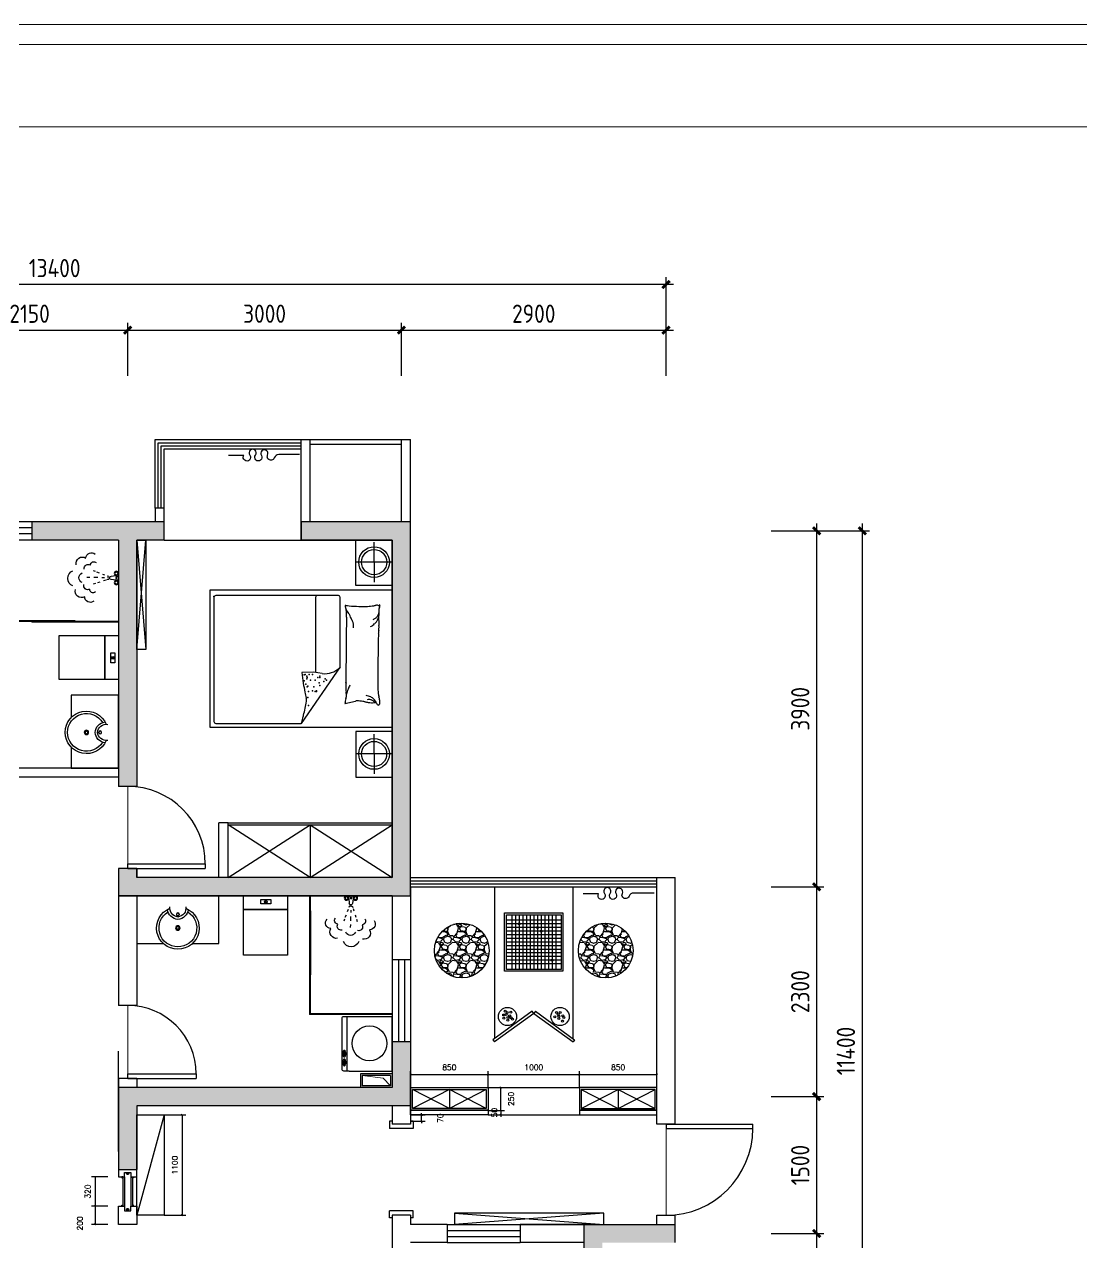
# Model space of a CAD drawing. Extents: x 643133 to 135659452, y -425133 to -387116.
# Drawn here: x 687915 to 699501, y -400467 to -387116 of the extents above; entities that cross this region are included whole.
import ezdxf

# ---------------------------------------------------------------- set-up
doc = ezdxf.new("R2010")
doc.units = 0
doc.header["$LTSCALE"] = 10
doc.header["$MEASUREMENT"] = 0
doc.linetypes.add('ACAD_ISO03W100', pattern=[30, 12, -18])
for name, color, linetype in [('30', 30, 'Continuous'), ('34', 34, 'Continuous'), ('38', 38, 'Continuous')]:
    doc.layers.add(name, color=color, linetype=linetype)
doc.layers.add('极细线', color=250, linetype='Continuous', lineweight=9)
doc.styles.get("Standard").update_dxf_attribs({"font": 'gbenor.shx', "bigfont": 'gbcbig.shx'})
doc.styles.add('外部标注', font='complex.shx')
doc.dimstyles.new('平面布局内部', dxfattribs={"dimtxt": 60, "dimasz": 20, "dimexe": 40, "dimexo": 0, "dimgap": 50, "dimtad": 1, "dimdec": 0, "dimzin": 0, "dimdsep": 46, "dimtxsty": '外部标注', "dimblk": 'ARCHTICK', "dimcen": 5, "dimclrt": 56, "dimadec": 0, "dimazin": 0, "dimtfac": 1, "dimtdec": 0, "dimtmove": 2, "dimatfit": 3, "dimldrblk": 'DOT', "dimfxl": 40, "dimtolj": 1, "dimtzin": 0, "dimarcsym": 0})
pattern_1 = [(228.0128, (-7701.886, 51.66), (-1599.99964643, -1800.00026832), [26.9072, -2663.8176]), (184.9697, (-7719.886, 31.66), (2400.0002103, 199.9982614), [46.1736, -4571.185]), (132.5104, (-7765.886, 27.66), (1999.99814367, -2200.00173477), [32.5576, -3223.2064]), (267.2737, (-7843.886, -22.34), (199.99920355, 4000.000059), [42.0476, -4162.7116]), (292.8337, (-7845.886, -64.34), (-1000.00198109, 2399.99928236), [41.231, -4081.8746]), (357.2737, (-7829.886, -102.34), (-4000.000059, 199.99920355), [42.0476, -4162.7116]), (37.6942, (-7787.886, -104.34), (-2600.001469124, -1999.99808103), [55.6058, -5504.9698]), (72.2553, (-7743.886, -70.34), (1400.00215254, 4399.99924625), [52.4976, -5197.2642]), (121.4296, (-7727.886, -20.34), (-1600.00164684, 2599.9990073), [42.19, -4176.8146]), (175.2364, (-7749.886, 15.66), (2200.00018926, -199.99830653), [48.1664, -2360.1526]), (222.3974, (-7797.886, 19.66), (-2400.001470215, -2199.998416403), [62.2896, -6166.675]), (138.8141, (-7645.886, -24.34), (-1400.00058936, 1199.99946267), [21.2602, -2104.7688]), (171.4692, (-7661.886, -10.34), (2599.99965696, -400.00158201), [40.4474, -4004.3022]), (225, (-7701.89, -4.34), (-2e-14, -200.000062), [28.2842, -254.5584]), (203.1986, (-7715.886, 19.66), (999.9999461, 400.00026505), [15.2316, -1507.923]), (291.8014, (-7729.886, 13.66), (-199.9999821, 600.0000546), [21.5406, -1055.4924]), (30.9638, (-7721.886, -6.34), (599.9996045, 400.0004967), [34.9858, -1131.2046]), (161.5651, (-7691.886, 11.66), (400.000087, -199.9996806), [25.2982, -607.1574]), (16.3895, (-7845.886, 13.66), (2000.00043968, 599.99854196), [35.44, -3508.569]), (70.3462, (-7811.886, 23.66), (-799.99904947, -2200.00042712), [29.7322, -2943.4816]), (293.1986, (-7691.886, 51.66), (-400.00026505, 999.9999461), [30.463, -1492.6916]), (343.6105, (-7679.886, 23.66), (-2000.00043968, 599.99854196), [35.44, -3508.569]), (339.444, (-7845.886, -110.34), (-1000.0003689, 399.9991993), [34.176, -1674.6248]), (294.7751, (-7813.886, -122.34), (-999.99843785, 2200.00068437), [28.6356, -2834.9286]), (66.8014, (-7689.886, -148.34), (400.00026505, 999.9999461), [30.463, -1492.6916]), (17.354, (-7677.886, -120.34), (-2600.00040382, -799.99890045), [33.5262, -3319.0848]), (69.444, (-7787.886, -148.34), (-399.9991993, -1000.0003689), [17.088, -1691.7128]), (101.3099, (-7701.886, -148.34), (-199.9995264, 800.0001504), [10.198, -1009.6058]), (165.9638, (-7703.886, -138.34), (600.0001092, -199.9996115), [41.231, -783.39]), (186.009, (-7743.886, -128.34), (1999.99995018, 199.9998635), [38.21, -3782.7846]), (303.6901, (-7721.886, -24.34), (-200.000267, 399.9999116), [28.8444, -692.2658]), (353.1572, (-7705.886, -48.34), (3399.999873096, -400.001599585), [50.3588, -4985.5126]), (60.9454, (-7655.886, -54.34), (-800.00000544, -1400.0000769), [20.5912, -2038.5348]), (90, (-7645.89, -36.34), (-200, 200), [12, -188]), (120.2564, (-7747.886, -122.34), (799.99897736, -1400.00049117), [27.7848, -2750.704]), (48.0128, (-7761.886, -98.34), (1599.99964643, 1800.00026832), [53.8144, -2636.9104]), (0, (-7725.89, -58.34), (200, 200), [52, -148]), (325.3048, (-7673.886, -58.34), (-1999.9988518, 1400.00172192), [31.6228, -3130.6548]), (254.0546, (-7647.886, -76.34), (-199.9999779, -800.0000253), [29.1204, -1426.9016]), (207.646, (-7655.886, -104.34), (-3799.99916144, -2000.00154263), [47.413, -4693.8948]), (175.4261, (-7697.886, -126.34), (-2600.00011166, 199.99896023), [50.1598, -4965.8148])]

# ---------------------------------------------------------------- blocks, each defined once
blk = doc.blocks.new('_ArchTick')
at = {"color": 0, "linetype": 'ByBlock', "const_width": 0.4}
blk.add_lwpolyline([(-0.5, -0.5), (0.5, 0.5)], dxfattribs=at)
blk = doc.blocks.new('A$C629C0FDF')
at = {"layer": '34'}
for centre, radius, start, end in [((265, 265), 265, 22.3663, 337.6337), ((515, 252), 114, 82.4071, 173.361), ((515, 278), 114, 186.639, 277.5929)]:
    blk.add_arc(centre, radius, start, end, dxfattribs=at)
at = {"layer": '38'}
for p, q in [((253, 265), (238, 265)), ((265, 293), (265, 278)), ((265, 238), (265, 253)), ((293, 265), (278, 265)), ((423, 265), (413, 265)), ((435, 288), (435, 278)), ((435, 243), (435, 253)), ((457, 265), (447, 265))]:
    blk.add_line(p, q, dxfattribs=at)
for centre, radius in [((265, 265), 27.4), ((265, 265), 17.4), ((435, 265), 17.4)]:
    blk.add_circle(centre, radius, dxfattribs=at)
for centre, radius, start, end in [((265, 265), 235, 31.3755, 328.6245), ((515, 252), 144, 97.3563, 174.7466), ((515, 278), 144, 185.2534, 262.6437)]:
    blk.add_arc(centre, radius, start, end, dxfattribs=at)
blk = doc.blocks.new('A$C1E3823D6')
at = {"layer": '34'}
for p, q in [((243, 526), (250, 475)), ((290, 527), (285, 478))]:
    blk.add_line(p, q, dxfattribs=at)
for centre, radius in [((217, 533), 23.8), ((266, 534), 8.29), ((317, 533), 23.8)]:
    blk.add_circle(centre, radius, dxfattribs=at)
for centre, radius, start, end in [((266, 533), 24.8, 346.1163, 196.1562), ((268, 475), 17.4, 180.2933, 10.1247)]:
    blk.add_arc(centre, radius, start, end, dxfattribs=at)
at = {"layer": '38', "ltscale": 3}
for p, q in [((244, 421), (235, 394)), ((252, 449), (246, 430)), ((267, 453), (268, 436)), ((269, 402), (269, 374)), ((282, 450), (289, 431)), ((299, 407), (307, 384)), ((206, 303), (198, 278)), ((221, 351), (213, 325)), ((271, 331), (272, 285)), ((321, 348), (332, 321)), ((338, 303), (346, 282)), ((273, 244), (274, 210))]:
    blk.add_line(p, q, dxfattribs=at)
at = {"layer": '38'}
for centre, radius in [((217, 533), 16), ((266, 534), 3.32), ((317, 533), 16)]:
    blk.add_circle(centre, radius, dxfattribs=at)
at = {"layer": '38', "ltscale": 3}
for centre, radius, start, end in [((61, 248), 61.1, 140.9138, 270.9306), ((144, 279), 38.2, 140.9138, 270.9306), ((408, 287), 38.2, 272.5895, 42.6062), ((484, 261), 61.1, 272.5895, 42.6062), ((123, 152), 70.2, 150.5624, 285.5076), ((183, 219), 43.9, 150.5624, 285.5076), ((271, 180), 56.3, 200.8332, 337.9187), ((373, 225), 43.9, 258.0125, 32.9577), ((427, 162), 70.2, 258.0125, 32.9577), ((264, 90), 90.1, 200.8332, 337.9187)]:
    blk.add_arc(centre, radius, start, end, dxfattribs=at)
blk = doc.blocks.new('876843')
at = {"layer": '34'}
for p, q in [((698075, -397987), (698075, -398587)), ((698104, -397987), (698575, -397987)), ((698040, -398410), (698040, -398382)), ((698040, -398382), (698048, -398382)), ((698051, -398375), (698047, -398375)), ((698048, -398382), (698048, -398410)), ((698048, -398410), (698040, -398410)), ((698040, -398506), (698040, -398478)), ((698040, -398478), (698048, -398478)), ((698048, -398506), (698040, -398506)), ((698052, -398415), (698047, -398415)), ((698051, -398471), (698047, -398471)), ((698052, -398511), (698047, -398511)), ((698048, -398478), (698048, -398506)), ((698104, -398587), (698575, -398587))]:
    blk.add_line(p, q, dxfattribs=at)
blk.add_lwpolyline([(698104, -398587), (698045, -398587, -0.414214), (698025, -398567), (698025, -398007, -0.414214), (698045, -397987), (698104, -397987)], format="xyb", dxfattribs=at)
blk.add_lwpolyline([(698575, -398587), (698575, -397987)], dxfattribs=at)
blk.add_circle((698325, -398283), 191, dxfattribs=at)
for centre, radius, start, end in [((698110, -398396), 78.3, 169.1967, 180), ((698079, -398390), 47.2, 155.2655, 169.1967), ((698060, -398381), 26, 131.9599, 155.2655), ((698048, -398368), 8.28, 90, 131.9599), ((698060, -398385), 18, 148.0894, 165.5369), ((698083, -398391), 41, 165.5369, 167.5389), ((698047, -398377), 1.75, 90, 148.0894), ((698047, -398377), 1.75, 31.9106, 90), ((698048, -398368), 8.28, 48.0401, 90), ((698033, -398385), 18, 14.4631, 31.9106), ((698011, -398391), 41, 6.0983, 14.4631), ((698051, -398377), 1.75, 31.9106, 90), ((697975, -398395), 77.2, 0, 6.0983), ((698037, -398385), 18, 14.4631, 31.9106), ((698037, -398381), 26, 24.7345, 48.0401), ((698015, -398391), 41, 6.0983, 14.4631), ((697979, -398395), 77.2, 0, 6.0983), ((698017, -398390), 47.2, 10.8033, 24.7345), ((697987, -398396), 78.3, 0, 10.8033), ((698110, -398396), 78.3, 180, 190.8033), ((698110, -398492), 78.3, 169.1967, 180), ((698110, -398492), 78.3, 180, 190.8033), ((698079, -398402), 47.2, 190.8033, 204.7345), ((698079, -398486), 47.2, 155.2655, 169.1967), ((698079, -398498), 47.2, 190.8033, 204.7345), ((698060, -398411), 26, 204.7345, 228.0401), ((698060, -398477), 26, 131.9599, 155.2655), ((698060, -398507), 26, 204.7345, 228.0401), ((698060, -398404), 18, 198.9155, 211.9106), ((698048, -398424), 8.28, 228.0401, 270), ((698048, -398464), 8.28, 90, 131.9599), ((698060, -398481), 18, 148.0894, 165.5369), ((698083, -398487), 41, 165.5369, 167.5389), ((698060, -398501), 18, 198.9155, 211.9106), ((698047, -398413), 1.75, 211.9106, 270), ((698047, -398473), 1.75, 90, 148.0894), ((698047, -398509), 1.75, 211.9106, 270), ((698047, -398413), 1.75, 270, 328.0894), ((698047, -398473), 1.75, 31.9106, 90), ((698047, -398509), 1.75, 270, 328.0894), ((698033, -398404), 18, 328.0894, 345.5369), ((698048, -398424), 8.28, 270, 311.9599), ((698048, -398464), 8.28, 48.0401, 90), ((698033, -398481), 18, 14.4631, 31.9106), ((698033, -398501), 18, 328.0894, 345.5369), ((698011, -398399), 41, 345.5369, 353.9017), ((698011, -398487), 41, 6.0983, 14.4631), ((698011, -398495), 41, 345.5369, 353.9017), ((697975, -398395), 77.2, 353.9017, 0), ((698051, -398413), 1.75, 270, 328.0894), ((698051, -398413), 1.75, 252.0546, 270), ((698051, -398473), 1.75, 31.9106, 90), ((697975, -398491), 77.2, 0, 6.0983), ((697975, -398491), 77.2, 353.9017, 0), ((698051, -398509), 1.75, 270, 328.0894), ((698051, -398509), 1.75, 252.0546, 270), ((698037, -398404), 18, 328.0894, 345.5369), ((698037, -398481), 18, 14.4631, 31.9106), ((698037, -398501), 18, 328.0894, 345.5369), ((698037, -398411), 26, 311.9599, 335.2655), ((698037, -398477), 26, 24.7345, 48.0401), ((698037, -398507), 26, 311.9599, 335.2655), ((698015, -398399), 41, 345.5369, 353.9017), ((698015, -398487), 41, 6.0983, 14.4631), ((698015, -398495), 41, 345.5369, 353.9017), ((697979, -398395), 77.2, 353.9017, 0), ((697979, -398491), 77.2, 0, 6.0983), ((697979, -398491), 77.2, 353.9017, 0), ((698017, -398402), 47.2, 335.2655, 349.1967), ((698017, -398486), 47.2, 10.8033, 24.7345), ((698017, -398498), 47.2, 335.2655, 349.1967), ((697987, -398396), 78.3, 349.1967, 0), ((697987, -398492), 78.3, 0, 10.8033), ((697987, -398492), 78.3, 349.1967, 0), ((698048, -398520), 8.28, 228.0401, 270), ((698048, -398520), 8.28, 270, 311.9599)]:
    blk.add_arc(centre, radius, start, end, dxfattribs=at)
blk = doc.blocks.new('A$C6E3864F0')
at = {"layer": '34'}
for p, q in [((0, 1365), (0, 427)), ((1380, 1385), (20, 1385)), ((1400, 20), (1400, 1365)), ((559, 293), (557, 423)), ((546, 198), (559, 293)), ((618, 0), (1380, 0))]:
    blk.add_line(p, q, dxfattribs=at)
for centre, radius, start, end in [((20, 1365), 20, 90, 180), ((1380, 1365), 20, 0, 90), ((559, 2175), 1835, 252.2636, 254.0648), ((236, 1043), 657, 254.0648, 257.0745), ((998, 4364), 4065, 257.0745, 259.2724), ((867, -2147), 2588, 99.495, 101.6741), ((1063, -3323), 3780, 97.692, 99.495), ((252, 427), 58.1, 259.2724, 277.7304), ((234, 562), 194, 277.7304, 283.1904), ((852, -2076), 2516, 101.6741, 103.1904), ((785, 171), 241, 173.6483, 223.4235), ((1380, 20), 20, 270, 0)]:
    blk.add_arc(centre, radius, start, end, dxfattribs=at)
blk.add_point((1391, 1384), dxfattribs=at)
at = {"layer": '38'}
for p, q in [((618, 0), (0, 427)), ((1380, 273), (556, 273))]:
    blk.add_line(p, q, dxfattribs=at)
blk.add_arc((1380, 253), 20, 0, 90, dxfattribs=at)
for p in [(197, 347), (284, 354), (349, 347), (349, 274), (356, 303), (400, 361), (400, 289), (407, 354), (429, 376), (465, 397), (472, 325), (472, 274), (487, 368), (501, 361), (516, 368), (530, 397), (537, 383), (537, 340), (537, 303), (349, 260), (356, 260), (414, 224), (443, 231), (458, 180), (472, 151), (487, 166), (501, 245), (501, 224), (516, 224)]:
    blk.add_point(p, dxfattribs=at)
blk = doc.blocks.new('A$C60D93353')
at = {"layer": '38'}
for p, q in [((16, 383), (24, 353)), ((24, 353), (44, 270))]:
    blk.add_line(p, q, dxfattribs=at)
for centre, radius, start, end in [((17, 383), 0.917, 85.9171, 194.0449), ((-2, 114), 271, 80.5159, 85.9171), ((5, 154), 230, 72.6136, 80.5159), ((-21, 254), 67.7, 357.3351, 14.0452), ((109, 488), 120, 252.6136, 263.5659), ((112, 514), 146, 263.5659, 281.5586), ((-99, -337), 739, 70.572, 72.8018), ((187, 146), 230, 87.2509, 101.5586), ((-99, -337), 739, 68.3423, 70.572), ((-99, -337), 739, 66.5156, 68.3423), ((-99, -337), 739, 64.6889, 66.5156), ((131, -1028), 1405, 85.3824, 87.2509), ((342, 1585), 1216, 265.3824, 267.3904), ((1162, 110395), 110028, 269.54388, 269.83043), ((934, 6084), 5719, 269.0296, 270.2865), ((863, 561), 272, 266.4448, 274.0828), ((878, 347), 58, 274.0828, 290.6743), ((720, 767), 507, 290.6743, 294.3265), ((338, 1610), 1432, 294.3265, 296.4985), ((956, 1530), 1164, 270.2865, 273.574), ((838, 608), 313, 296.4985, 302.135), ((617, 960), 729, 302.135, 305.8263), ((1020, 514), 146, 273.574, 282.869), ((1042, 416), 45.3, 282.869, 297.2841), ((1098, 307), 76.7, 106.2212, 117.2841), ((1101, 297), 87.5, 97.1204, 106.2212), ((14698, -496), 13636, 176.4951, 176.945), ((1409, 318), 321, 170.0016, 176.4951), ((1091, 382), 1.32, 16.6978, 97.1204), ((1073, 377), 19.3, 350.0016, 16.6978), ((899, -20), 882, 167.8016, 170.3156), ((-273, 234), 317, 347.8016, 351.9949), ((-612, 281), 659, 351.9949, 357.3351), ((-31, 119), 91.5, 0, 14.6851), ((-35, 166), 140, 343.485, 354.3689), ((1759, 178), 679, 178.3669, 183.3687), ((2445, 158), 1365, 176.945, 178.3669), ((1993, 191), 913, 183.3687, 187.6809), ((13, 17), 13.1, 153.4195, 258.7276), ((32, 7), 34.2, 94.4002, 153.4195), ((28, 92), 90.4, 258.7276, 270), ((230, 94), 204, 170.3156, 180), ((518, 94), 492, 180, 186.2324), ((-26, 130), 89.9, 306.2641, 318.5571), ((28, 163), 161, 270, 278.4372), ((-35, 166), 140, 297.2036, 314.9024), ((2, 105), 52.6, 318.5571, 334.6449), ((-87, 147), 151, 334.6449, 338.1851), ((7, 305), 305, 278.4372, 285.744), ((-137, 168), 206, 338.1851, 341.2201), ((4, 119), 56.2, 341.2201, 0), ((-35, 166), 140, 314.9024, 332.6012), ((-35, 166), 140, 332.6012, 343.485), ((156, -221), 242, 97.5469, 105.744), ((213, -658), 683, 90, 97.5469), ((214, -26985), 27009, 88.801, 90.0004), ((723, -507), 529, 79.8101, 83.9133), ((843, 163), 152, 259.8101, 267.4614), ((849, 301), 290, 267.4614, 274.8018), ((1045, 181), 200, 203.0028, 208.3168), ((912, 110), 49.3, 208.3168, 219.0349), ((1049, 221), 225, 219.0349, 226.1885), ((947, -858), 873, 90.5757, 94.8018), ((1164, 341), 392, 226.1885, 231.6114), ((969, 94), 76.8, 231.6114, 242.7604), ((1041, 234), 234, 242.7604, 249.1397), ((1032, 108), 99.2, 198.4397, 216.1766), ((953, -1479), 1494, 88.0921, 90.5757), ((1032, 108), 99.2, 216.1766, 233.9136), ((1032, 108), 99.2, 233.9136, 254.0648), ((975, -806), 821, 84.7408, 88.0921), ((1032, 108), 99.2, 254.0648, 274.2159), ((1046, -42), 53.9, 59.3487, 84.7408), ((1088, 29), 28.9, 239.3487, 274.3025), ((1285, 96), 198, 187.6809, 192.1095), ((1088, 25), 25.1, 274.3025, 291.7883), ((850, 3), 246, 8.1335, 12.1095), ((1106, 15), 15.6, 158.579, 201.9904), ((1061, 33), 32.8, 338.579, 8.1335), ((1096, 11), 4.28, 201.9904, 281.8931), ((1097, 5), 2.32, 340.436, 101.8931), ((1096, 5), 3.42, 291.7883, 340.436)]:
    blk.add_arc(centre, radius, start, end, dxfattribs=at)
blk = doc.blocks.new('*D211')
at = {"layer": '34', "color": 0, "lineweight": -2}
for p, q in [((689447, -399067), (689684, -399067)), ((689644, -399067), (689644, -400167)), ((689447, -400167), (689684, -400167))]:
    blk.add_line(p, q, dxfattribs=at)
at = {"layer": 'Defpoints', "color": 0}
for p in [(689447, -399067), (689447, -400167), (689644, -400167)]:
    blk.add_point(p, dxfattribs=at)
at = {"layer": '34', "color": 0, "lineweight": -2, "xscale": 20, "yscale": 20, "zscale": 20}
for p, rotation in [((689644, -399067), 90), ((689644, -400167), 270)]:
    blk.add_blockref('_ArchTick', p, dxfattribs=dict(at, rotation=rotation))
at = {"layer": '34', "color": 56, "insert": (689564, -399617), "char_height": 60, "attachment_point": 5, "rotation": 90, "style": '外部标注'}
blk.add_mtext('\\A1;1100', dxfattribs=at)
blk = doc.blocks.new('_Dot')
at = {"color": 0, "linetype": 'ByBlock', "lineweight": -2}
blk.add_line((-0.5, 0), (-1, 0), dxfattribs=at)
at = {"color": 0, "linetype": 'ByBlock', "const_width": 0.5}
blk.add_lwpolyline([(-0.25, 0, 1), (0.25, 0, 1)], format="xyb", close=True, dxfattribs=at)
blk = doc.blocks.new('*D222')
at = {"layer": '34', "color": 0, "lineweight": -2}
for p, q in [((692147, -398767), (692147, -398586)), ((692147, -398626), (692997, -398626)), ((692997, -398767), (692997, -398586))]:
    blk.add_line(p, q, dxfattribs=at)
at = {"layer": 'Defpoints', "color": 0}
for p in [(692997, -398626), (692147, -398767), (692997, -398767)]:
    blk.add_point(p, dxfattribs=at)
at = {"layer": '34', "color": 0, "lineweight": -2, "xscale": 20, "yscale": 20, "zscale": 20, "rotation": 180}
blk.add_blockref('_ArchTick', (692147, -398626), dxfattribs=at)
at = {"layer": '34', "color": 0, "lineweight": -2, "xscale": 20, "yscale": 20, "zscale": 20}
blk.add_blockref('_ArchTick', (692997, -398626), dxfattribs=at)
at = {"layer": '34', "color": 56, "insert": (692572, -398546), "char_height": 60, "attachment_point": 5, "style": '外部标注'}
blk.add_mtext('\\A1;850', dxfattribs=at)
blk = doc.blocks.new('*D223')
at = {"layer": '34', "color": 0, "lineweight": -2}
for p, q in [((692997, -398767), (692997, -398586)), ((692997, -398626), (693997, -398626)), ((693997, -398767), (693997, -398586))]:
    blk.add_line(p, q, dxfattribs=at)
at = {"layer": 'Defpoints', "color": 0}
for p in [(693997, -398626), (692997, -398767), (693997, -398767)]:
    blk.add_point(p, dxfattribs=at)
at = {"layer": '34', "color": 0, "lineweight": -2, "xscale": 20, "yscale": 20, "zscale": 20, "rotation": 180}
blk.add_blockref('_ArchTick', (692997, -398626), dxfattribs=at)
at = {"layer": '34', "color": 0, "lineweight": -2, "xscale": 20, "yscale": 20, "zscale": 20}
blk.add_blockref('_ArchTick', (693997, -398626), dxfattribs=at)
at = {"layer": '34', "color": 56, "insert": (693497, -398546), "char_height": 60, "attachment_point": 5, "style": '外部标注'}
blk.add_mtext('\\A1;1000', dxfattribs=at)
blk = doc.blocks.new('*D224')
at = {"layer": '34', "color": 0, "lineweight": -2}
for p, q in [((693997, -398767), (693997, -398586)), ((693997, -398626), (694847, -398626)), ((694847, -398767), (694847, -398586))]:
    blk.add_line(p, q, dxfattribs=at)
at = {"layer": 'Defpoints', "color": 0}
for p in [(694847, -398626), (693997, -398767), (694847, -398767)]:
    blk.add_point(p, dxfattribs=at)
at = {"layer": '34', "color": 0, "lineweight": -2, "xscale": 20, "yscale": 20, "zscale": 20, "rotation": 180}
blk.add_blockref('_ArchTick', (693997, -398626), dxfattribs=at)
at = {"layer": '34', "color": 0, "lineweight": -2, "xscale": 20, "yscale": 20, "zscale": 20}
blk.add_blockref('_ArchTick', (694847, -398626), dxfattribs=at)
at = {"layer": '34', "color": 56, "insert": (694422, -398546), "char_height": 60, "attachment_point": 5, "style": '外部标注'}
blk.add_mtext('\\A1;850', dxfattribs=at)
blk = doc.blocks.new('*D225')
at = {"layer": '34', "color": 0, "lineweight": -2}
for p, q in [((692268, -399067), (692268, -399047)), ((692147, -399067), (692308, -399067)), ((692147, -399137), (692308, -399137)), ((692268, -399137), (692268, -399067)), ((692268, -399137), (692268, -399157))]:
    blk.add_line(p, q, dxfattribs=at)
at = {"layer": 'Defpoints', "color": 0}
for p in [(692147, -399067), (692147, -399137), (692268, -399067)]:
    blk.add_point(p, dxfattribs=at)
at = {"layer": '34', "color": 0, "lineweight": -2, "xscale": 20, "yscale": 20, "zscale": 20}
for p, rotation in [((692268, -399067), 270), ((692268, -399137), 90)]:
    blk.add_blockref('_ArchTick', p, dxfattribs=dict(at, rotation=rotation))
at = {"layer": '34', "color": 56, "insert": (692473, -399102), "char_height": 60, "attachment_point": 5, "rotation": 90, "style": '外部标注'}
blk.add_mtext('\\A1;70', dxfattribs=at)
blk = doc.blocks.new('*D226')
at = {"layer": '34', "color": 0, "lineweight": -2}
for p, q in [((692997, -399017), (693177, -399017)), ((693137, -399017), (693137, -398997)), ((693137, -399017), (693137, -399067)), ((692997, -399067), (693177, -399067)), ((693137, -399067), (693137, -399087))]:
    blk.add_line(p, q, dxfattribs=at)
at = {"layer": 'Defpoints', "color": 0}
for p in [(692997, -399017), (692997, -399067), (693137, -399067)]:
    blk.add_point(p, dxfattribs=at)
at = {"layer": '34', "color": 0, "lineweight": -2, "xscale": 20, "yscale": 20, "zscale": 20}
for p, rotation in [((693137, -399017), 270), ((693137, -399067), 90)]:
    blk.add_blockref('_ArchTick', p, dxfattribs=dict(at, rotation=rotation))
at = {"layer": '34', "color": 56, "insert": (693065, -399042), "char_height": 60, "attachment_point": 5, "rotation": 90, "style": '外部标注'}
blk.add_mtext('\\A1;50', dxfattribs=at)
blk = doc.blocks.new('*D227')
at = {"layer": '34', "color": 0, "lineweight": -2}
for p, q in [((692997, -398767), (693177, -398767)), ((693137, -399017), (693137, -398767)), ((692997, -399017), (693177, -399017))]:
    blk.add_line(p, q, dxfattribs=at)
at = {"layer": 'Defpoints', "color": 0}
for p in [(692997, -398767), (693137, -398767), (692997, -399017)]:
    blk.add_point(p, dxfattribs=at)
at = {"layer": '34', "color": 0, "lineweight": -2, "xscale": 20, "yscale": 20, "zscale": 20}
for p, rotation in [((693137, -398767), 90), ((693137, -399017), 270)]:
    blk.add_blockref('_ArchTick', p, dxfattribs=dict(at, rotation=rotation))
at = {"layer": '34', "color": 56, "insert": (693249, -398892), "char_height": 60, "attachment_point": 5, "rotation": 90, "style": '外部标注'}
blk.add_mtext('\\A1;250', dxfattribs=at)
blk = doc.blocks.new('*D228')
at = {"layer": '34', "color": 0, "lineweight": -2}
for p, q in [((688831, -399747), (688649, -399747)), ((688689, -399747), (688689, -400067)), ((688831, -400067), (688649, -400067))]:
    blk.add_line(p, q, dxfattribs=at)
at = {"layer": 'Defpoints', "color": 0}
for p in [(688831, -399747), (688689, -400067), (688831, -400067)]:
    blk.add_point(p, dxfattribs=at)
at = {"layer": '34', "color": 0, "lineweight": -2, "xscale": 20, "yscale": 20, "zscale": 20}
for p, rotation in [((688689, -399747), 90), ((688689, -400067), 270)]:
    blk.add_blockref('_ArchTick', p, dxfattribs=dict(at, rotation=rotation))
at = {"layer": '34', "color": 56, "insert": (688609, -399907), "char_height": 60, "attachment_point": 5, "rotation": 90, "style": '外部标注'}
blk.add_mtext('\\A1;320', dxfattribs=at)
blk = doc.blocks.new('*D229')
at = {"layer": '34', "color": 0, "lineweight": -2}
for p, q in [((688831, -400067), (688649, -400067)), ((688689, -400067), (688689, -400267)), ((688831, -400267), (688649, -400267))]:
    blk.add_line(p, q, dxfattribs=at)
at = {"layer": 'Defpoints', "color": 0}
for p in [(688831, -400067), (688689, -400267), (688831, -400267)]:
    blk.add_point(p, dxfattribs=at)
at = {"layer": '34', "color": 0, "lineweight": -2, "xscale": 20, "yscale": 20, "zscale": 20}
for p, rotation in [((688689, -400067), 90), ((688689, -400267), 270)]:
    blk.add_blockref('_ArchTick', p, dxfattribs=dict(at, rotation=rotation))
at = {"layer": '34', "color": 56, "insert": (688523, -400256), "char_height": 60, "attachment_point": 5, "rotation": 90, "style": '外部标注'}
blk.add_mtext('\\A1;200', dxfattribs=at)

msp = doc.modelspace()

# ---------------------------------------------------------------- hatches: boundary and pattern name
at = {"layer": '34'}
for points in [[(689147.1, -392766.8), (689447.1, -392766.8), (689447.1, -392566.8), (689047.1, -392566.8), (687997.1, -392566.8), (687997.1, -392766.8), (688947.1, -392766.8), (688947.1, -395466.8), (689147.1, -395466.8)], [(689147.1, -396366.8), (688947.1, -396366.8), (688947.1, -396666.8), (692147.1, -396666.8), (692147.1, -392566.8), (690947.1, -392566.8), (690947.1, -392766.8), (691947.1, -392766.8), (691947.1, -396466.8), (689147.1, -396466.8)], [(688947.1, -398766.8), (688947.1, -399666.8), (689147.1, -399666.8), (689147.1, -398966.8), (692147.1, -398966.8), (692147.1, -398266.8), (691947.1, -398266.8), (691947.1, -398766.8)], [(694147.1, -400266.8), (694047.1, -400266.8), (694047.1, -403966.8), (692047.1, -403966.8), (691947.1, -403966.8), (691947.1, -404166.8), (692047.1, -404166.8), (694247.1, -404166.8), (694247.1, -400466.8), (695047.1, -400466.8), (695047.1, -400266.8)]]:
    msp.add_hatch(color=256, dxfattribs=at).paths.add_polyline_path(points)
at = {"layer": '38'}
h = msp.add_hatch(dxfattribs=at)
h.set_pattern_fill('GRAVEL', color=256, scale=200, style=0)
h.set_pattern_definition(pattern_1)
h.paths.add_polyline_path([(693008.2, -397265.7, 1), (692408.2, -397265.7, 1)])
h = msp.add_hatch(dxfattribs=at)
h.set_pattern_fill('GRAVEL', color=256, scale=200, style=0)
h.set_pattern_definition(pattern_1)
h.paths.add_polyline_path([(694586.1, -397265.7, 1), (693986.1, -397265.7, 1)])

# ---------------------------------------------------------------- linework, layer by layer
at = {"layer": '30'}
for p, q in [((695027.1, -389966.8), (681467.1, -389966.8)), ((694947.1, -390466.8), (694947.1, -389886.8)), ((686817.1, -390466.8), (689127.1, -390466.8)), ((688967.1, -390466.8), (692127.1, -390466.8)), ((689047.1, -390966.8), (689047.1, -390386.8)), ((689047.1, -390966.8), (689047.1, -390386.8)), ((691967.1, -390466.8), (695027.1, -390466.8)), ((692047.1, -390966.8), (692047.1, -390386.8)), ((692047.1, -390966.8), (692047.1, -390386.8)), ((694947.1, -390966.8), (694947.1, -390386.8)), ((690947.1, -392566.8), (690947.1, -391666.8)), ((690947.1, -391666.8), (691047.1, -391666.8)), ((691047.1, -392566.8), (691047.1, -391666.8)), ((692047.1, -392566.8), (692047.1, -391666.8)), ((692047.1, -391666.8), (692147.1, -391666.8)), ((692147.1, -392566.8), (692147.1, -391666.8)), ((689447.1, -392416.8), (689347.1, -392416.8)), ((689347.1, -392416.8), (689347.1, -392566.8)), ((689447.1, -392766.8), (689447.1, -392416.8)), ((689047.1, -392566.8), (687997.1, -392566.8)), ((687997.1, -392566.8), (687997.1, -392766.8)), ((689447.1, -392566.8), (689047.1, -392566.8)), ((692147.1, -392566.8), (690947.1, -392566.8)), ((690947.1, -392766.8), (690947.1, -392566.8)), ((692147.1, -396566.8), (692147.1, -392566.8)), ((696597.1, -392586.8), (696597.1, -396646.8)), ((697097.1, -392586.8), (697097.1, -404146.8)), ((688947.1, -392766.8), (687997.1, -392766.8)), ((688947.1, -392766.8), (688947.1, -395466.8)), ((689447.1, -392766.8), (689147.1, -392766.8)), ((689147.1, -392766.8), (689147.1, -395466.8)), ((691947.1, -392766.8), (690947.1, -392766.8)), ((691947.1, -396466.8), (691947.1, -392766.8)), ((696097.1, -392666.8), (696677.1, -392666.8)), ((696597.1, -392666.8), (697177.1, -392666.8)), ((688947.1, -395266.8), (687647.1, -395266.8)), ((688947.1, -395366.8), (687847.1, -395366.8)), ((689147.1, -395466.8), (688947.1, -395466.8)), ((690047.1, -396466.8), (690047.1, -395866.8)), ((690147.1, -395866.8), (690047.1, -395866.8)), ((690147.1, -396466.8), (690147.1, -395866.8)), ((690147.1, -395866.8), (691947.1, -395866.8)), ((688947.1, -396366.8), (688947.1, -397866.8)), ((689147.1, -396366.8), (688947.1, -396366.8)), ((689147.1, -396366.8), (689147.1, -396466.8)), ((691947.1, -396466.8), (689147.1, -396466.8)), ((694847.1, -399166.8), (694847.1, -396466.8)), ((694847.1, -396466.8), (695047.1, -396466.8)), ((695047.1, -399066.8), (695047.1, -396466.8)), ((696597.1, -396486.8), (696597.1, -398946.8)), ((692147.1, -396566.8), (692147.1, -397366.8)), ((696097.1, -396566.8), (696677.1, -396566.8)), ((696097.1, -396566.8), (696677.1, -396566.8)), ((691947.1, -396666.8), (688947.1, -396666.8)), ((689147.1, -396666.8), (689147.1, -397866.8)), ((691947.1, -396666.8), (691947.1, -397366.8)), ((692147.1, -397366.8), (691947.1, -397366.8)), ((689147.1, -397866.8), (688947.1, -397866.8)), ((692147.1, -398266.8), (691947.1, -398266.8)), ((691947.1, -398266.8), (691947.1, -398766.8)), ((692147.1, -398266.8), (692147.1, -399166.8)), ((691947.1, -398616.8), (691597.1, -398616.8)), ((691597.1, -398616.8), (691597.1, -398766.8)), ((688947.1, -398666.8), (688947.1, -399666.8)), ((689147.1, -398666.8), (688947.1, -398666.8)), ((691947.1, -398766.8), (688947.1, -398766.8)), ((689147.1, -398666.8), (689147.1, -398766.8)), ((696597.1, -398786.8), (696597.1, -400446.8)), ((696097.1, -398866.8), (696677.1, -398866.8)), ((696097.1, -398866.8), (696677.1, -398866.8)), ((689147.1, -398966.8), (689147.1, -399666.8)), ((692147.1, -398966.8), (689147.1, -398966.8)), ((691947.1, -398966.8), (691947.1, -399166.8)), ((692147.1, -399166.8), (691947.1, -399166.8)), ((695047.1, -399166.8), (694847.1, -399166.8)), ((695047.1, -399166.8), (695047.1, -399066.8)), ((688947.1, -399666.8), (689147.1, -399666.8)), ((691947.1, -400166.8), (691947.1, -401226.8)), ((692147.1, -400166.8), (691947.1, -400166.8)), ((692147.1, -400166.8), (692147.1, -400266.8)), ((694847.1, -400166.8), (695047.1, -400166.8)), ((694847.1, -400266.8), (694847.1, -400166.8)), ((695047.1, -400466.8), (695047.1, -400166.8)), ((689072.1, -400266.8), (689022.1, -400266.8)), ((692547.1, -400266.8), (692147.1, -400266.8)), ((692547.1, -400266.8), (692547.1, -400466.8)), ((693347.1, -400266.8), (693347.1, -400466.8)), ((694147.1, -400266.8), (693347.1, -400266.8)), ((694047.1, -400266.8), (694047.1, -403966.8)), ((694147.1, -400266.8), (695047.1, -400266.8)), ((696097.1, -400366.8), (696677.1, -400366.8)), ((696097.1, -400366.8), (696677.1, -400366.8)), ((696597.1, -400286.8), (696597.1, -404146.8)), ((692547.1, -400466.8), (692147.1, -400466.8)), ((694047.1, -400466.8), (693347.1, -400466.8))]:
    msp.add_line(p, q, dxfattribs=at)
for points in [[(689147.1, -396366.8), (688947.1, -396366.8), (688947.1, -396666.8), (692147.1, -396666.8), (692147.1, -392566.8), (690947.1, -392566.8), (690947.1, -392766.8), (691947.1, -392766.8), (691947.1, -396466.8), (689147.1, -396466.8), (689147.1, -396366.8)], [(688947.1, -399666.8), (688947.1, -399746.8), (689013.3, -399746.8), (689013.3, -399696.8), (689081, -399696.8), (689081, -399746.8), (689147.1, -399746.8), (689147.1, -399666.8)], [(689147.1, -400266.8), (688947.1, -400266.8), (688947.1, -400066.8), (689013.3, -400066.8), (689013.3, -400116.8), (689081, -400116.8), (689081, -400066.8), (689147.1, -400066.8), (689147.1, -400266.8)]]:
    msp.add_lwpolyline(points, dxfattribs=at)
at = {"layer": '34'}
for p, q in [((689380.5, -392416.8), (689380.5, -391700.1)), ((689380.5, -391700.1), (690947.1, -391700.1)), ((689413.8, -392416.8), (689413.8, -391733.5)), ((689413.8, -391733.5), (690947.1, -391733.5)), ((687997.1, -392633.5), (687097.1, -392633.5)), ((687997.1, -392700.1), (687097.1, -392700.1)), ((689447.1, -392766.8), (690947.1, -392766.8)), ((691747.6, -393008.9), (691747.6, -392790.8)), ((691946.7, -393008.9), (691556.3, -393008.9)), ((691747.6, -393008.9), (691747.6, -393227.1)), ((688472.1, -393650.8), (687522.1, -393650.8)), ((688472.1, -393658.8), (687522.1, -393658.8)), ((688947.1, -393658.8), (687997.1, -393658.8)), ((687997.1, -393658.8), (687997.1, -393666.8)), ((688947.1, -393666.8), (687997.1, -393666.8)), ((688472.1, -393650.8), (688472.1, -393658.8)), ((688860.8, -394057.2), (688906.5, -394057.2)), ((691746.9, -395111.6), (691746.9, -394893.4)), ((691946.1, -395111.6), (691555.6, -395111.6)), ((691746.9, -395111.6), (691746.9, -395329.7)), ((689047.1, -396366.8), (689047.1, -396316.8)), ((689047.1, -396316.8), (689897.1, -396316.8)), ((689047.1, -396366.8), (689897.1, -396366.8)), ((689897.1, -396316.8), (689897.1, -396366.8)), ((692147.1, -396500.1), (694847.1, -396500.1)), ((692147.1, -396533.5), (694847.1, -396533.5)), ((693067.1, -396566.8), (693927.1, -396566.8)), ((690560.8, -396753.2), (690560.8, -396707.4)), ((691039.1, -396666.8), (691039.1, -397966.8)), ((691047.1, -396666.8), (691047.1, -397958.8)), ((693177.1, -396852.7), (693817.1, -396852.7)), ((693177.1, -397492.7), (693177.1, -396852.7)), ((693817.1, -396852.7), (693817.1, -397492.7)), ((692013.8, -397366.8), (692013.8, -398266.8)), ((692080.4, -397366.8), (692080.4, -398266.8)), ((693817.1, -397492.7), (693177.1, -397492.7)), ((691947.1, -397966.8), (691039.1, -397966.8)), ((691947.1, -397958.8), (691047.1, -397958.8)), ((693479.5, -397930.5), (693049.5, -398242.5)), ((693497.1, -397954.8), (693067.1, -398266.8)), ((693497.1, -397954.8), (693479.5, -397930.5)), ((693514.8, -397930.5), (693497.1, -397954.8)), ((693497.1, -397954.8), (693927.1, -398266.8)), ((693514.8, -397930.5), (693944.8, -398242.5)), ((693049.5, -398242.5), (693067.1, -398266.8)), ((693944.8, -398242.5), (693927.1, -398266.8)), ((688947.1, -399466.8), (688947.1, -398366.8)), ((689047.1, -398666.8), (689047.1, -398616.8)), ((689047.1, -398616.8), (689797.1, -398616.8)), ((689797.1, -398616.8), (689797.1, -398666.8)), ((691927.1, -398636.8), (691617.1, -398636.8)), ((691617.1, -398636.8), (691617.1, -398746.8)), ((691927.1, -398636.8), (691927.1, -398746.8)), ((689047.1, -398666.8), (689797.1, -398666.8)), ((691927.1, -398746.8), (691617.1, -398746.8)), ((692572.1, -398996.8), (692167.1, -398786.8)), ((692572.1, -398786.8), (692167.1, -398996.8)), ((692572.1, -398786.8), (692572.1, -398996.8)), ((692977.1, -398786.8), (692572.1, -398996.8)), ((692977.1, -398996.8), (692572.1, -398786.8)), ((692997.1, -398766.8), (693997.1, -398766.8)), ((694017.1, -398786.8), (694422.1, -398996.8)), ((694017.1, -398996.8), (694422.1, -398786.8)), ((694421.1, -398786.8), (694421.1, -398996.8)), ((694421.1, -398786.8), (694421.1, -398996.8)), ((694421.1, -398996.8), (694826.1, -398786.8)), ((694421.1, -398786.8), (694826.1, -398996.8)), ((691917.1, -399136.8), (691917.1, -399216.8)), ((691947.1, -399136.8), (691917.1, -399136.8)), ((692177.1, -399136.8), (692147.1, -399136.8)), ((692177.1, -399136.8), (692177.1, -399216.8)), ((692997.1, -399066.8), (693997.1, -399066.8)), ((694947.1, -399166.8), (694947.1, -399216.8)), ((694947.1, -399166.8), (695897.1, -399166.8)), ((695897.1, -399216.8), (695897.1, -399166.8)), ((692177.1, -399216.8), (691917.1, -399216.8)), ((694947.1, -399216.8), (695897.1, -399216.8)), ((691917.1, -400196.8), (691917.1, -400116.8)), ((692177.1, -400116.8), (691917.1, -400116.8)), ((692177.1, -400196.8), (692177.1, -400116.8)), ((691947.1, -400196.8), (691917.1, -400196.8)), ((692177.1, -400196.8), (692147.1, -400196.8)), ((692547.1, -400333.5), (693347.1, -400333.5)), ((692547.1, -400400.1), (693347.1, -400400.1))]:
    msp.add_line(p, q, dxfattribs=at)
at = {"layer": '34', "color": 251}
for p, q in [((689147.1, -392766.8), (689247.1, -393966.8)), ((689147.1, -393966.8), (689247.1, -392766.8)), ((692626.9, -400142.6), (694265.7, -400266.8)), ((694265.7, -400142.6), (692626.9, -400266.8))]:
    msp.add_line(p, q, dxfattribs=at)
at = {"layer": '34', "linetype": 'ByBlock'}
for p, q in [((693067.1, -396566.8), (693067.1, -398229.7)), ((693927.1, -398229.7), (693927.1, -396566.8))]:
    msp.add_line(p, q, dxfattribs=at)
at = {"layer": '34', "color": 1}
for p, q in [((689029.8, -399708.6), (689064.1, -399708.6)), ((689046.9, -399694), (689046.9, -399724.9)), ((689029.8, -400105), (689064.1, -400105)), ((689046.9, -400119.5), (689046.9, -400088.7))]:
    msp.add_line(p, q, dxfattribs=at)
at = {"layer": '34', "color": 4}
for p, q in [((688993.3, -399746.8), (688993.3, -400066.8)), ((689013.3, -399746.8), (689013.3, -400066.8)), ((689081, -399746.8), (689081, -400066.8)), ((689101, -399746.8), (689101, -400066.8))]:
    msp.add_line(p, q, dxfattribs=at)
at = {"layer": '34'}
for points in [[(690931.4, -391831.4), (690702.8, -391831.4, 0.3193219), (690653.9, -391866.2, -1.0604581), (690580.8, -391835.9, 1.7092371), (690511.7, -391840.1, -1.9463262), (690448, -391836.9, 2.0696578), (690385.3, -391836.9, -1.9119515), (690319.5, -391841.1), (690217.1, -391841.1), (690152.3, -391841.1)], [(694818.2, -396635.6), (694589.6, -396635.6, 0.3193219), (694540.7, -396670.4, -1.0604581), (694467.6, -396640.1, 1.7092371), (694398.4, -396644.3, -1.9463262), (694334.8, -396641.1, 2.0696578), (694272, -396641.1, -1.9119515), (694206.3, -396645.3), (694103.9, -396645.3), (694039.1, -396645.3)]]:
    msp.add_lwpolyline(points, format="xyb", dxfattribs=at)
at = {"layer": '34', "color": 1}
for points in [[(689147.1, -392766.8), (689247.1, -392766.8), (689247.1, -393966.8), (689147.1, -393966.8)], [(692626.9, -400266.8), (694265.7, -400266.8), (694265.7, -400142.6), (692626.9, -400142.6)]]:
    msp.add_lwpolyline(points, close=True, dxfattribs=at)
at = {"layer": '34'}
for points in [[(691547.1, -392766.8), (691947.1, -392766.8), (691947.1, -393266.8), (691547.1, -393266.8)], [(691947.1, -394816.8), (691947.1, -393316.8), (689947.1, -393316.8), (689947.1, -394816.8)], [(688797.1, -393813.7), (688797.1, -394293.7), (688297.1, -394293.7), (688297.1, -393813.7)], [(688947.1, -393813.7), (688947.1, -394293.7), (688797.1, -394293.7), (688797.1, -393813.7)], [(688906.5, -394003.2), (688906.5, -394111.2), (688860.8, -394111.2), (688860.8, -394003.2)], [(691547.1, -395366.8), (691947.1, -395366.8), (691947.1, -394866.8), (691547.1, -394866.8)], [(690317.3, -396666.8), (690797.3, -396666.8), (690797.3, -396816.8), (690317.3, -396816.8)], [(690506.8, -396707.4), (690614.9, -396707.4), (690614.9, -396753.2), (690506.8, -396753.2)], [(690317.3, -396816.8), (690797.3, -396816.8), (690797.3, -397316.8), (690317.3, -397316.8)], [(691047.1, -397531.6), (691055.1, -397531.6), (691055.1, -396831.6), (691047.1, -396831.6)], [(693197.1, -396872.7), (693797.1, -396872.7), (693797.1, -397472.7), (693197.1, -397472.7)], [(692147.1, -398766.8), (692997.1, -398766.8), (692997.1, -399016.8), (692147.1, -399016.8)], [(692167.1, -398786.8), (692977.1, -398786.8), (692977.1, -398996.8), (692167.1, -398996.8)], [(694847.1, -398766.8), (693997.1, -398766.8), (693997.1, -399016.8), (694847.1, -399016.8)], [(694827.1, -398786.8), (694017.1, -398786.8), (694017.1, -398996.8), (694827.1, -398996.8)], [(692997.1, -399066.8), (692147.1, -399066.8), (692147.1, -399016.8), (692997.1, -399016.8)], [(693997.1, -399066.8), (694847.1, -399066.8), (694847.1, -399016.8), (693997.1, -399016.8)], [(689147.1, -399066.8), (689447.1, -399066.8), (689447.1, -400166.8), (689147.1, -400166.8)], [(688993.3, -399746.8), (688983.3, -399746.8), (688983.3, -399756.8), (688993.3, -399756.8)], [(689101, -399746.8), (689111, -399746.8), (689111, -399756.8), (689101, -399756.8)], [(688993.3, -400066.8), (688983.3, -400066.8), (688983.3, -400056.8), (688993.3, -400056.8)], [(689101, -400066.8), (689111, -400066.8), (689111, -400056.8), (689101, -400056.8)]]:
    msp.add_lwpolyline(points, close=True, dxfattribs=at)
for points in [[(688427.1, -395036.9), (688427.1, -395266.8), (688947.1, -395266.8), (688947.1, -394466.8), (688427.1, -394466.8), (688427.1, -394713.4)], [(689758.9, -397186.8), (690047.1, -397186.8), (690047.1, -396666.8), (689147.1, -396666.8), (689147.1, -397186.8), (689435.4, -397186.8)]]:
    msp.add_lwpolyline(points, dxfattribs=at)
for centre, radius in [((691747.6, -393008.9), 168.1), ((691747.6, -393008.9), 138.1), ((688883.6, -394057.2), 15.3), ((691746.9, -395111.6), 168.1), ((691746.9, -395111.6), 138.1), ((690560.8, -396730.3), 15.3), ((692708.2, -397265.7), 300), ((693337.1, -396972.7), 10.8), ((693537.1, -397012.7), 10.8), ((693577.1, -397052.7), 10.8), ((694286.1, -397265.7), 300), ((693697.1, -397372.7), 10.8), ((693208.8, -397988.7), 100), ((693167.4, -397972.1), 10.8), ((693185.1, -397931.3), 10.8), ((693194.4, -397965.9), 10.8), ((693204.1, -397944.4), 10.8), ((693213.7, -397999.1), 10.8), ((693233, -397982.9), 10.8), ((693244.5, -397942), 10.8), ((693785.5, -397988.7), 100), ((693729.4, -397991), 10.8), ((693747, -397943.8), 10.8), ((693764.6, -397966.8), 10.8), ((693771.1, -397985.5), 10.8), ((693786.2, -397945.2), 10.8), ((693815.1, -397980), 10.8), ((693827.1, -397998.6), 10.8), ((693168.2, -398007.5), 10.8), ((693212.9, -398029.1), 10.8), ((693247.6, -398002.2), 10.8), ((693264.6, -398016.8), 10.8), ((693772.2, -398009.6), 10.8), ((693811.8, -398038.1), 10.8)]:
    msp.add_circle(centre, radius, dxfattribs=at)
at = {"layer": '34', "color": 1}
for centre in [(689047.1, -399708.6), (689047.1, -400105), (689047.1, -400105)]:
    msp.add_circle(centre, 11.8, dxfattribs=at)
at = {"layer": '38', "lineweight": 13}
msp.add_line((674021.2, -387115.9), (704909.5, -387115.9), dxfattribs=at)
at = {"layer": '38', "lineweight": 5}
for p, q in [((674243.4, -387338.1), (704687.3, -387338.1)), ((676964.5, -388237.8), (701514.4, -388237.8))]:
    msp.add_line(p, q, dxfattribs=at)
at = {"layer": '38'}
for p, q in [((689347.1, -391666.8), (690947.1, -391666.8)), ((689347.1, -392416.8), (689347.1, -391666.8)), ((691047.1, -391666.8), (692047.1, -391666.8)), ((689447.1, -392416.8), (689447.1, -391766.8)), ((689447.1, -391766.8), (690947.1, -391766.8)), ((691047.1, -391716.8), (692047.1, -391716.8)), ((687997.1, -392566.8), (687097.1, -392566.8)), ((687997.1, -392766.8), (687097.1, -392766.8)), ((692147.1, -396466.8), (694847.1, -396466.8)), ((692147.1, -396566.8), (694847.1, -396566.8)), ((693257.1, -396872.7), (693257.1, -397472.7)), ((693297.1, -396872.7), (693297.1, -397472.7)), ((693337.1, -396872.7), (693337.1, -397472.7)), ((693377.1, -396872.7), (693377.1, -397472.7)), ((693417.1, -396872.7), (693417.1, -397472.7)), ((693457.1, -396872.7), (693457.1, -397472.7)), ((693497.1, -396872.7), (693497.1, -397472.7)), ((693537.1, -396872.7), (693537.1, -397472.7)), ((693577.1, -396872.7), (693577.1, -397472.7)), ((693617.1, -396872.7), (693617.1, -397472.7)), ((693657.1, -396872.7), (693657.1, -397472.7)), ((693697.1, -396872.7), (693697.1, -397472.7)), ((693737.1, -396872.7), (693737.1, -397472.7)), ((693797.1, -396932.7), (693197.1, -396932.7)), ((693797.1, -396972.7), (693197.1, -396972.7)), ((693797.1, -397012.7), (693197.1, -397012.7)), ((693797.1, -397052.7), (693197.1, -397052.7)), ((693797.1, -397092.7), (693197.1, -397092.7)), ((693797.1, -397132.7), (693197.1, -397132.7)), ((693797.1, -397172.7), (693197.1, -397172.7)), ((693797.1, -397212.7), (693197.1, -397212.7)), ((693797.1, -397252.7), (693197.1, -397252.7)), ((693797.1, -397292.7), (693197.1, -397292.7)), ((691947.1, -397366.8), (691947.1, -398266.8)), ((692147.1, -397366.8), (692147.1, -398266.8)), ((693797.1, -397332.7), (693197.1, -397332.7)), ((693797.1, -397372.7), (693197.1, -397372.7)), ((693797.1, -397412.7), (693197.1, -397412.7)), ((689447.1, -399066.8), (689147.1, -400166.8)), ((692547.1, -400266.8), (693347.1, -400266.8)), ((692547.1, -400466.8), (693347.1, -400466.8))]:
    msp.add_line(p, q, dxfattribs=at)
at = {"layer": '38', "linetype": 'ACAD_ISO03W100', "ltscale": 20}
for p, q in [((690147.1, -395886.8), (691947.1, -395886.8)), ((691047.1, -396466.8), (690147.1, -395886.8)), ((690147.1, -396466.8), (691047.1, -395886.8)), ((691047.1, -395886.8), (691047.1, -396466.8)), ((691047.1, -396466.8), (691947.1, -395886.8)), ((691047.1, -395886.8), (691947.1, -396466.8))]:
    msp.add_line(p, q, dxfattribs=at)
at = {"layer": '38'}
for centre, radius, start, end in [((689047.1, -396316.8), 850, 0, 90), ((689047.1, -398616.8), 750, 0, 90), ((694947.1, -399216.8), 950, 270, 0)]:
    msp.add_arc(centre, radius, start, end, dxfattribs=at)
at = {"layer": '极细线'}
for p, q in [((689047.1, -396316.8), (689047.1, -395466.8)), ((689047.1, -398616.8), (689047.1, -397866.8)), ((691847.2, -398665.2), (691617.1, -398636.8)), ((691927.1, -398746.8), (691847.2, -398665.2)), ((694947.1, -399216.8), (694947.1, -400166.8))]:
    msp.add_line(p, q, dxfattribs=at)

# ---------------------------------------------------------------- block references
at = {"xscale": -1, "rotation": 270}
msp.add_blockref('A$C1E3823D6', (688389.8, -393450.4), dxfattribs=at)
at = {"xscale": -0.8799999998882413, "yscale": 0.8800000001210719, "zscale": 0.8800000000000001}
for p, rotation in [((688362, -394641.8), 180), ((689363.8, -397251.9), 270)]:
    msp.add_blockref('A$C629C0FDF', p, dxfattribs=dict(at, rotation=rotation))
at = {"xscale": -1}
msp.add_blockref('A$C1E3823D6', (691760.5, -397224.3), dxfattribs=at)
at = {"layer": '30', "xscale": 80, "yscale": 80, "zscale": 80}
for p in [(694947.1, -389966.8), (689047.1, -390466.8), (692047.1, -390466.8), (694947.1, -390466.8)]:
    msp.add_blockref('_ArchTick', p, dxfattribs=at)
for p, rotation in [((689047.1, -390466.8), 180), ((692047.1, -390466.8), 180), ((696597.1, -392666.8), 90), ((697097.1, -392666.8), 90), ((696597.1, -396566.8), 270), ((696597.1, -396566.8), 90), ((696597.1, -398866.8), 270), ((696597.1, -398866.8), 90), ((696597.1, -400366.8), 270), ((696597.1, -400366.8), 90)]:
    msp.add_blockref('_ArchTick', p, dxfattribs=dict(at, rotation=rotation))
at = {"layer": '30', "rotation": 90}
for name, p in [('A$C6E3864F0', (691376.7, -394775.9)), ('A$C60D93353', (691812.2, -394575.9))]:
    msp.add_blockref(name, p, dxfattribs=at)
at = {"layer": '34'}
msp.add_blockref('876843', (-6628.1, 0), dxfattribs=at)

# ---------------------------------------------------------------- texts
at = {"layer": '30', "char_height": 200, "attachment_point": 5}
for s, insert in [('13400', (688247.1, -389786.8)), ('2150', (687972.1, -390286.8)), ('3000', (690547.1, -390286.8)), ('2900', (693497.1, -390286.8))]:
    msp.add_mtext(s, dxfattribs=dict(at, insert=insert))
at = {"layer": '30', "char_height": 200, "attachment_point": 5, "rotation": 90}
for s, insert in [('3900', (696417.1, -394616.8)), ('2300', (696417.1, -397716.8)), ('11400', (696917.1, -398366.8)), ('1500', (696417.1, -399616.8))]:
    msp.add_mtext(s, dxfattribs=dict(at, insert=insert))

# ---------------------------------------------------------------- dimensions: what is measured, and where the dimension line sits
at = {"layer": '34'}
for base, p1, p2, picture, middle in [((692997.1, -398626.4), (692147.1, -398766.8), (692997.1, -398766.8), '*D222', (692572.1, -398546.4)), ((693997.1, -398626.4), (692997.1, -398766.8), (693997.1, -398766.8), '*D223', (693497.1, -398546.4)), ((694847.1, -398626.4), (693997.1, -398766.8), (694847.1, -398766.8), '*D224', (694422.1, -398546.4))]:
    dim = msp.add_linear_dim(base=base, p1=p1, p2=p2, dimstyle='平面布局内部', dxfattribs=at)
    dim.commit()
    dim.dimension.update_dxf_attribs({"geometry": picture, "text_midpoint": middle})
for base, p1, p2, picture, middle in [((693136.8, -398766.8), (692997.1, -399016.8), (692997.1, -398766.8), '*D227', (693249, -398891.8)), ((693136.8, -399066.8), (692997.1, -399016.8), (692997.1, -399066.8), '*D226', (693065.1, -399041.8)), ((688689.4, -400266.8), (688831.1, -400066.8), (688831.1, -400266.8), '*D229', (688522.6, -400255.6))]:
    dim = msp.add_linear_dim(base=base, p1=p1, p2=p2, angle=90, dimstyle='平面布局内部', dxfattribs=at)
    dim.commit()
    dim.dimension.update_dxf_attribs({"geometry": picture, "text_midpoint": middle, "dimtype": 160})
for base, p1, p2, picture, middle in [((689644, -400166.8), (689447.1, -399066.8), (689447.1, -400166.8), '*D211', (689564, -399616.8)), ((692267.7, -399066.8), (692147.1, -399136.8), (692147.1, -399066.8), '*D225', (692472.7, -399101.8)), ((688689.4, -400066.8), (688831.1, -399746.8), (688831.1, -400066.8), '*D228', (688609.4, -399906.8))]:
    dim = msp.add_linear_dim(base=base, p1=p1, p2=p2, angle=90, dimstyle='平面布局内部', dxfattribs=at)
    dim.commit()
    dim.dimension.update_dxf_attribs({"geometry": picture, "text_midpoint": middle})

doc.saveas('drawing.dxf')
